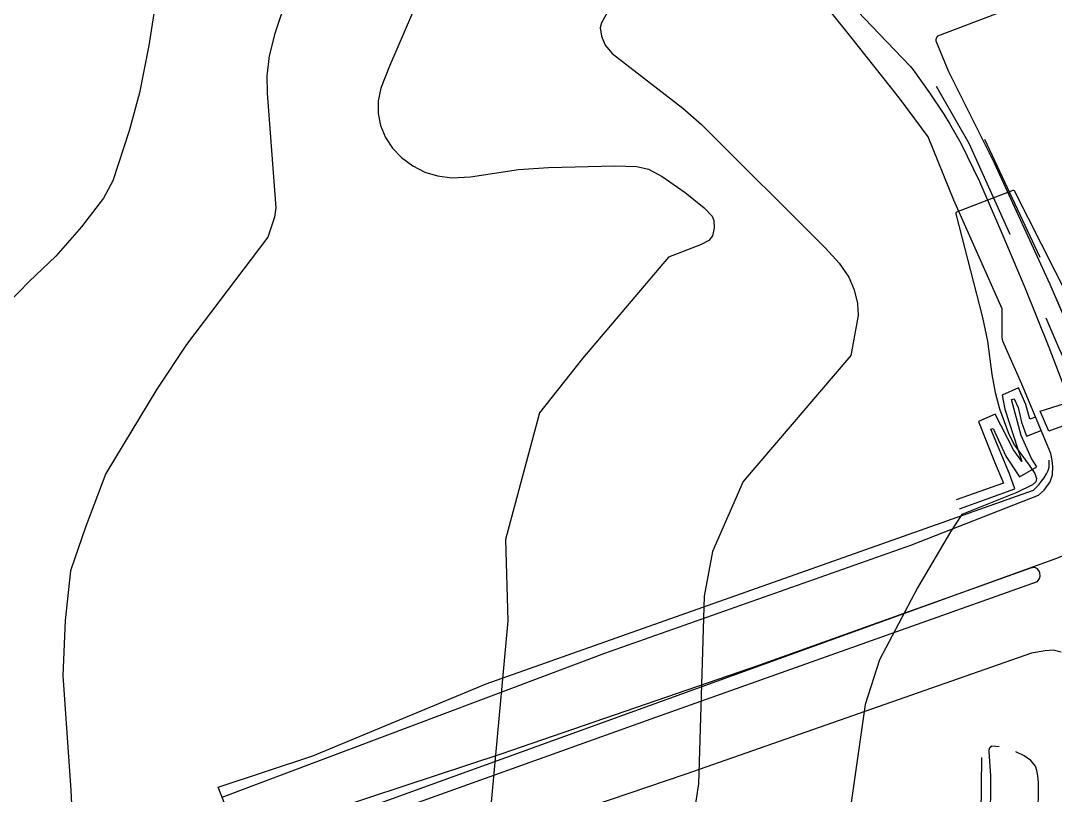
# Model space of a CAD drawing. Header units: millimetres. Extents: x 198785 to 203305, y 542885 to 545889.
# Drawn here: x 200143.1 to 200370.9, y 543429.3 to 543599.9 of the extents above; entities that cross this region are included whole.
import ezdxf

# ---------------------------------------------------------------- set-up
doc = ezdxf.new("R2010")
doc.units = ezdxf.units.MM
for name, pattern in [('FENCE_25K', [54.3, 28.7, -9.2, -16.4]), ('HIDDEN_EMBANKMENT_25K', [28.8, 18.4, -10.4]), ('HIDDEN_IN_25K', [56.5, 36.5, -20])]:
    doc.linetypes.add(name, pattern=pattern)
for name, color, linetype in [('A0013114', 253, 'Continuous'), ('A0013118', 253, 'Continuous'), ('A0023214', 253, 'Continuous'), ('A0033324', 253, 'Continuous'), ('A0043325', 253, 'Continuous'), ('B0024120', 253, 'Continuous'), ('C0076117', 253, 'Continuous'), ('C0523121', 253, 'Continuous'), ('F0017111', 253, 'Continuous'), ('F0017114', 253, 'Continuous'), ('F0037222', 253, 'Continuous'), ('F0037223', 253, 'Continuous'), ('F0047224', 253, 'Continuous')]:
    doc.layers.add(name, color=color, linetype=linetype)

msp = doc.modelspace()

# ---------------------------------------------------------------- linework, layer by layer
at = {"layer": 'A0013114'}
for points in [[(200187.49, 543428.95), (200271.75, 543460.63), (200339.07, 543484.4), (200367.19, 543495.42), (200368.44, 543496.49), (200369.74, 543498.34), (200370.26, 543499.93), (200370.3, 543501.72), (200370.17, 543503.05), (200369.86, 543504.61), (200363.5, 543519.83), (200359.3, 543529.35), (200359.15, 543530.23), (200359.17, 543536.46), (200348.57, 543560.4), (200342.87, 543574.29), (200337.04, 543582.21), (200334.6, 543585.29), (200325.84, 543596.33), (200317.24, 543607.17)], [(200344.58, 543595.82), (200344.58, 543595.48), (200347.39, 543588.67), (200357.43, 543568.6), (200369.65, 543541.89), (200382.88, 543511.29)], [(200372.14, 543460.86), (200370.39, 543461.26), (200368.64, 543461.17), (200365.6, 543460.64), (200289.58, 543434.02), (200243.44, 543418.34), (200216, 543411.79), (200197.13, 543404.3), (200000, 543339.63)]]:
    msp.add_lwpolyline(points, dxfattribs=at)
at = {"layer": 'A0013118'}
msp.add_lwpolyline([(200378.37, 543609.24), (200344.96, 543596.47), (200344.58, 543595.82)], dxfattribs=at)
at = {"layer": 'A0023214'}
for points in [[(200327.44, 543601.91), (200330.57, 543598.63), (200333.82, 543595.24), (200338.95, 543589.88), (200339.55, 543589.08), (200343.19, 543583.96), (200346.3, 543579.33), (200347.6, 543577.28), (200350.06, 543572.91), (200354.2, 543564.44), (200359.13, 543553.11), (200364.2, 543541.15), (200369.43, 543528.01), (200376.23, 543510.35)], [(200386.36, 543487.55), (200371.15, 543481.49), (200192.26, 543416.76), (200000, 543351.91), (200000, 543351.91)]]:
    msp.add_lwpolyline(points, dxfattribs=at)
at = {"layer": 'A0033324', "linetype": 'HIDDEN_IN_25K', "flags": 128}
msp.add_lwpolyline([(200386.61, 543509.08), (200381.72, 543506.34), (200381.4, 543506.75), (200371.73, 543527.73), (200360.94, 543552.83), (200351.91, 543572.86), (200340.84, 543592.09), (200340.75, 543592.81), (200340.82, 543593.58), (200341.27, 543594.22), (200341.86, 543594.72), (200344.58, 543595.82), (200344.58, 543595.48), (200347.39, 543588.67), (200357.43, 543568.6), (200369.65, 543541.89), (200382.88, 543511.29), (200383.13, 543511.08), (200386.61, 543509.08)], dxfattribs=at)
at = {"layer": 'A0043325'}
msp.add_lwpolyline([(200377.67, 543512.55), (200369.45, 543509.54), (200367.57, 543513.88), (200375.72, 543516.49), (200377.67, 543512.55)], dxfattribs=at)
at = {"layer": 'B0024120', "linetype": 'FENCE_25K', "flags": 128}
for points in [[(200487.9, 543557.95), (200482.39, 543555.62), (200483.59, 543551.98), (200478.31, 543549.82), (200479.81, 543546.07), (200425.28, 543525.25), (200385.89, 543509.85), (200383.46, 543511.11), (200369.71, 543543.15), (200346.7, 543592.04)], [(200353.11, 543409.06), (200354.53, 543425.11), (200354.71, 543439.8), (200346.55, 543440.01)]]:
    msp.add_lwpolyline(points, dxfattribs=at)
at = {"layer": 'C0076117'}
for points in [[(200366.54, 543512.57), (200365.27, 543512.17), (200364.42, 543515.39), (200362.74, 543519.08), (200359.2, 543517.47), (200359.75, 543514.36), (200363.48, 543502.85), (200361.68, 543505.4), (200357.62, 543513.24), (200354, 543511.63), (200357.46, 543502.73), (200359.48, 543498.09), (200349.02, 543494.39)], [(200349.79, 543492.44), (200361.93, 543496.82), (200360.76, 543500.13), (200356.65, 543509.97), (200357.21, 543510.1), (200359.98, 543504.03), (200362.96, 543499.48), (200366.8, 543501.66), (200365.66, 543503.5), (200363.38, 543508.59), (200361.25, 543516.47), (200361.83, 543516.63), (200362.71, 543514.75), (200363.43, 543511.51), (200364.55, 543508.44), (200367.74, 543509.68)]]:
    msp.add_lwpolyline(points, dxfattribs=at)
at = {"layer": 'C0523121'}
msp.add_lwpolyline([(200193.18, 543414.4), (200283.95, 543446.9), (200366.92, 543476.44), (200367.38, 543477.04), (200367.55, 543477.59), (200367.49, 543478.32), (200367.34, 543478.67), (200366.97, 543479.2), (200366.36, 543479.47), (200365.41, 543479.33), (200305.74, 543458), (200248.79, 543438.43), (200191.24, 543419.36), (200193.18, 543414.4)], dxfattribs=at)
at = {"layer": 'F0017111'}
for points, elevation in [([(200139.38, 543638.29), (200144, 543636.36), (200149.51, 543633.46), (200156.31, 543629.28), (200164.2, 543623.79), (200169.7, 543619.62), (200171.36, 543617.86), (200172.39, 543615.92), (200173, 543613), (200173.27, 543609.08), (200172.8, 543603.84), (200171.36, 543594.4), (200169.32, 543584.03), (200167.02, 543575.65), (200163.43, 543564.59), (200161.34, 543560.78), (200156.51, 543554.48), (200150.85, 543548.04), (200144.98, 543542.44), (200138.13, 543535.45)], 80), ([(200232.6, 543609.17), (200224.28, 543589.85), (200222.41, 543585.02), (200221.81, 543582.21), (200221.8, 543579.47), (200222.35, 543576.78), (200223.46, 543574.16), (200225.01, 543571.8), (200226.93, 543569.79), (200229.47, 543567.9), (200232.06, 543566.56), (200234.9, 543565.69), (200238.04, 543565.3), (200242.12, 543565.5), (200252.7, 543567.11), (200259.29, 543567.54), (200273.89, 543567.96), (200278.75, 543567.76), (200281.36, 543567.17), (200284.37, 543565.58), (200289.38, 543562.04), (200293.59, 543558.68), (200295.31, 543556.85), (200295.69, 543555.9), (200295.76, 543554.17), (200295.44, 543552.54), (200294.64, 543551.49), (200292.74, 543550.5), (200285.75, 543547.83), (200266.8, 543525.51), (200257.33, 543513.55), (200249.86, 543485.66), (200250.35, 543467.73), (200241.37, 543369.53)], 60), ([(200201.68, 543604.95), (200199.04, 543597.08), (200197.81, 543592.11), (200197.33, 543587.77), (200197.38, 543583.94), (200199.33, 543558.65), (200199, 543556.6), (200197.53, 543552.19), (200179.62, 543528.58), (200173.1, 543518.79), (200161.91, 543500.16), (200157.39, 543488.35), (200154.13, 543478.79), (200152.91, 543467.81), (200152.4, 543455.69), (200154.16, 543430.45), (200155.38, 543406.05)], 70), ([(200376.81, 543533.01), (200361.87, 543562.39), (200361.72, 543562.51), (200361.53, 543562.52), (200349.12, 543557.73), (200348.99, 543557.59), (200348.95, 543557.39), (200354.83, 543534.54), (200355.97, 543529.29), (200356.93, 543522.02), (200357.61, 543517.99), (200358.6, 543514.46), (200360.67, 543508.82), (200361.9, 543506.4), (200365.1, 543502.06), (200366.34, 543500.21), (200366.73, 543499.06), (200366.56, 543498.34), (200365.84, 543497.7), (200362.4, 543495.99), (200350.3, 543491.13), (200347.8, 543487.37), (200340.52, 543475.02), (200332.14, 543459.15), (200329.04, 543449.35), (200317.7, 543370.19)], 40)]:
    msp.add_lwpolyline(points, dxfattribs=dict(at, elevation=elevation))
at = {"layer": 'F0017114', "elevation": 50}
msp.add_lwpolyline([(200272.58, 543602.29), (200270.97, 543599.44), (200270.69, 543598.29), (200270.96, 543596.5), (200271.78, 543594.51), (200273.34, 543592.64), (200288.85, 543580.59), (200293, 543577.04), (200320.28, 543549.77), (200323.3, 543546.46), (200325.39, 543543.43), (200326.6, 543540.59), (200327.33, 543537.65), (200327.51, 543534.97), (200325.87, 543526.2), (200302.18, 543498.42), (200295.4, 543483.02), (200293.55, 543473.17), (200292.32, 543431.9), (200279.11, 543346.15)], dxfattribs=at)
at = {"layer": 'F0037222'}
msp.add_lwpolyline([(200356.58, 543422.8), (200356.65, 543433.61), (200356.28, 543438.93), (200356.28, 543439.38), (200356.47, 543439.87), (200356.91, 543440.22), (200358.49, 543440.06)], dxfattribs=at)
at = {"layer": 'F0037223', "linetype": 'HIDDEN_EMBANKMENT_25K', "flags": 128}
msp.add_lwpolyline([(200327.92, 543255.33), (200328.71, 543255.38), (200328.97, 543255.78), (200328.63, 543260.39), (200328.97, 543266.03), (200330.3, 543272.83), (200332.61, 543281.87), (200345.76, 543339.71), (200348.28, 543349.85), (200351.25, 543361.77), (200360.35, 543397.67), (200362.47, 543406.32), (200363.66, 543412.02), (200366.7, 543425.3), (200366.95, 543426.73), (200367.14, 543428.47), (200367.16, 543430.19), (200367.16, 543432.21), (200367.05, 543433.63), (200366.84, 543434.77), (200366.49, 543435.73), (200365.52, 543436.99), (200364.03, 543438.04), (200362.21, 543438.88), (200360.61, 543439.59), (200359.9, 543439.72), (200358.49, 543440.06)], dxfattribs=at)
at = {"layer": 'F0047224'}
msp.add_lwpolyline([(200241.31, 543414.25), (200218.66, 543409.35), (200198.25, 543401.44), (200186.63, 543431.15), (200207.43, 543438.04), (200245.63, 543453.85), (200366.1, 543496.52), (200367.2, 543497.62), (200367.85, 543498.48), (200368.42, 543499.21), (200368.95, 543500.09), (200369.31, 543500.87), (200369.49, 543501.57), (200369.5, 543503.09)], dxfattribs=at)

doc.saveas('drawing.dxf')
